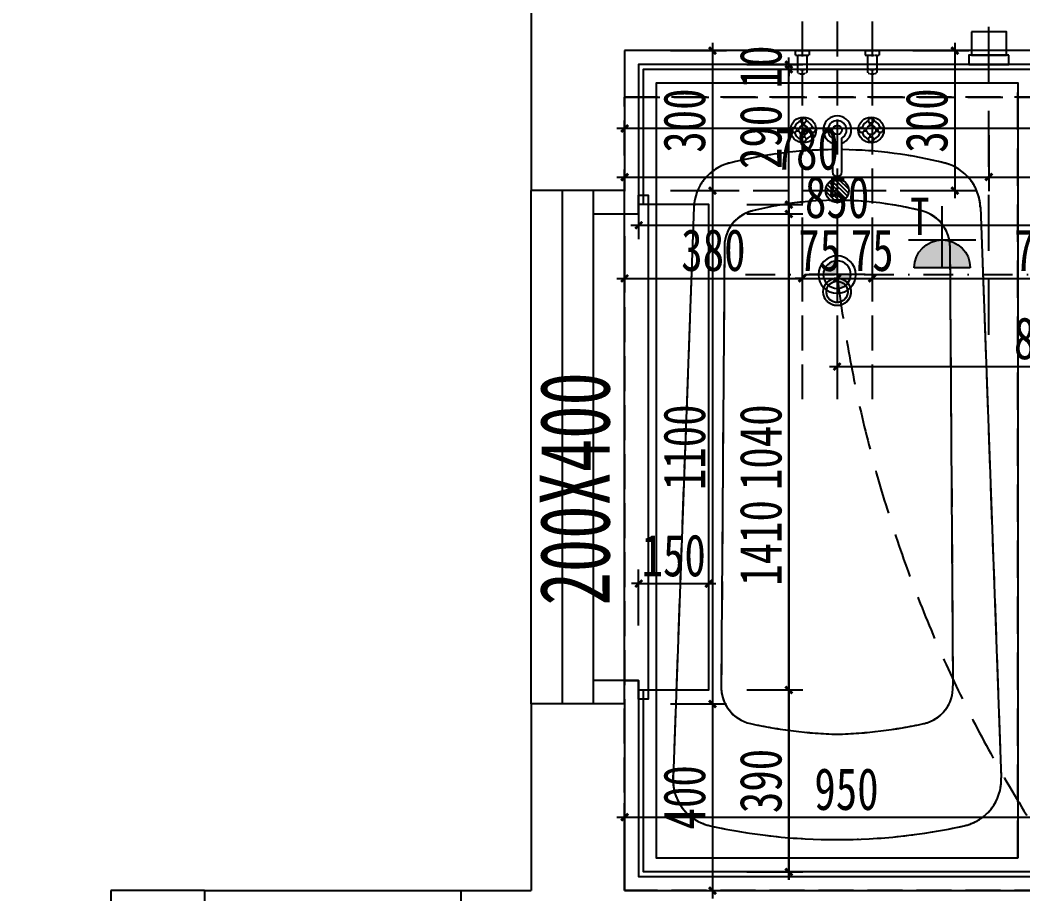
# Model space of a CAD drawing. Header units: millimetres. Extents: x -297 to 39764, y -29258 to 20315.
# Drawn here: x 6567 to 8715, y -21149 to -19277 of the extents above; entities that cross this region are included whole.
import ezdxf

# ---------------------------------------------------------------- set-up
doc = ezdxf.new("R2010")
doc.units = ezdxf.units.MM
for name, pattern in [('_DASH', [0.6, 0.4, -0.2]), ('DASH', [0.35, 0.25, -0.1]), ('DASHDOT2', [12.7, 6.35, -3.175, 0, -3.175]), ('HIDDEN', [9.525, 6.35, -3.175])]:
    doc.linetypes.add(name, pattern=pattern)
doc.layers.get('Defpoints').update_dxf_attribs({"color": 250})
for name, color, linetype in [('.-P平面尺寸', 30, 'DASH'), ('.-P建筑梁位', 4, 'Continuous'), ('.J-给排水', 210, 'Continuous'), ('.P-墙体尺寸标注', 252, 'Continuous'), ('.P-家具虚线层', 250, 'Continuous'), ('.p-灯具连线', 6, 'Continuous'), ('.P-装饰轮廓', 180, 'Continuous'), ('.PC-天花尺寸标注', 252, 'Continuous'), ('.PC-天花灯具', 203, 'Continuous'), ('.PC-天花造型', 163, 'Continuous'), ('.PC-灯具尺寸标注', 252, 'Continuous'), ('.PC-综合天花虚线层', 14, 'DASHDOT2'), ('.PF-上下水', 6, 'Continuous'), ('.PF-上下水尺寸标注', 252, 'Continuous'), ('.PF-墙体及上下水图中虚线层', 14, 'DASH'), ('.PF-洁具', 150, 'Continuous'), ('.PF-窗台面', 43, 'Continuous'), ('.ZD-开关', 43, 'Continuous'), ('.ZD-强电开关', 183, 'Continuous'), ('.ZD-强电插座', 43, 'Continuous'), ('.ZD-插座虚线层', 214, 'DASH'), ('.ZD-点位引线', 1, 'Continuous'), ('.ZD-点位标注', 252, 'Continuous'), ('A-Wall', 2, 'Continuous'), ('P-轴号.索引', 53, 'Continuous'), ('WINDOW', 4, 'Continuous')]:
    doc.layers.add(name, color=color, linetype=linetype)
doc.styles.add('宋体', font='', dxfattribs={"width": 0.7, "height": 5})
doc.styles.add('文字样式', font='', dxfattribs={"width": 0.75})
doc.styles.get('宋体').set_extended_font_data('SimSun')
doc.styles.get('文字样式').set_extended_font_data('SimSun')
doc.dimstyles.new('沈阳府1-40(轴距)', dxfattribs={"dimscale": 40, "dimtxt": 3, "dimasz": 1, "dimexe": 0.8, "dimexo": 1, "dimgap": 0.5, "dimtad": 1, "dimdec": 0, "dimrnd": 5, "dimtxsty": '文字样式', "dimblk": 'ARCHTICK', "dimcen": 1, "dimdle": 0.55, "dimclrd": 252, "dimclre": 252, "dimclrt": 53, "dimadec": 0, "dimazin": 0, "dimtfac": 1, "dimtdec": 0, "dimtix": 1, "dimtmove": 2, "dimatfit": 3, "dimfxl": 3, "dimfxlon": 1, "dimarcsym": 0})
doc.dimstyles.new('西安1-40（内部尺寸）', dxfattribs={"dimscale": 30, "dimtxt": 3, "dimasz": 0.5, "dimexe": 1, "dimexo": 1, "dimgap": 0.5, "dimtad": 1, "dimdec": 0, "dimrnd": 5, "dimtxsty": '文字样式', "dimblk": 'ARCHTICK', "dimcen": 1, "dimdle": 0.55, "dimclrd": 252, "dimclre": 252, "dimclrt": 30, "dimadec": 0, "dimazin": 0, "dimtfac": 1, "dimtdec": 0, "dimtix": 1, "dimtmove": 2, "dimatfit": 3, "dimfxl": 5, "dimfxlon": 1, "dimarcsym": 0})

# ---------------------------------------------------------------- blocks, each defined once
blk = doc.blocks.new('_ArchTick')
at = {"color": 0, "linetype": 'ByBlock', "const_width": 0.4}
blk.add_lwpolyline([(-0.5, -0.5), (0.5, 0.5)], dxfattribs=at)
blk = doc.blocks.new('*D141')
at = {"layer": 'Defpoints', "color": 0, "transparency": 16777216}
for p in [(6937.7, -19242.1), (6137.7, -21242.1), (6937.7, -21242.1)]:
    blk.add_point(p, dxfattribs=at)
at = {"layer": 'P-轴号.索引', "color": 252, "lineweight": -2}
for p, q in [((6137.7, -19220.1), (6137.7, -21264.1)), ((6257.7, -19242.1), (6105.7, -19242.1)), ((6257.7, -21242.1), (6105.7, -21242.1))]:
    blk.add_line(p, q, dxfattribs=at)
at = {"layer": 'P-轴号.索引', "color": 252, "lineweight": -2, "xscale": 40, "yscale": 40, "zscale": 40}
for p, rotation in [((6137.7, -19242.1), 90), ((6137.7, -21242.1), 270)]:
    blk.add_blockref('_ArchTick', p, dxfattribs=dict(at, rotation=rotation))
at = {"layer": 'P-轴号.索引', "color": 53, "insert": (6057.7, -20242.1), "char_height": 120, "attachment_point": 5, "rotation": 90, "style": '文字样式'}
blk.add_mtext('2000', dxfattribs=at)
blk = doc.blocks.new('*D199')
at = {"layer": '.-P平面尺寸', "color": 252, "linetype": 'ByBlock', "lineweight": -2, "transparency": 16777216}
for p, q in [((7891.9, -19566.5), (7891.9, -19746.5)), ((8741.9, -19566.5), (8741.9, -19746.5)), ((7875.4, -19716.5), (8758.4, -19716.5))]:
    blk.add_line(p, q, dxfattribs=at)
at = {"layer": 'Defpoints', "color": 0, "linetype": 'ByBlock', "transparency": 16777216}
for p in [(7891.9, -19520.2), (8741.9, -19520.2), (8741.9, -19716.5)]:
    blk.add_point(p, dxfattribs=at)
at = {"layer": '.-P平面尺寸', "color": 252, "linetype": 'ByBlock', "lineweight": -2, "transparency": 16777216, "xscale": 15, "yscale": 15, "zscale": 15, "rotation": 180}
blk.add_blockref('_ArchTick', (7891.9, -19716.5), dxfattribs=at)
at = {"layer": '.-P平面尺寸', "color": 252, "linetype": 'ByBlock', "lineweight": -2, "transparency": 16777216, "xscale": 15, "yscale": 15, "zscale": 15}
blk.add_blockref('_ArchTick', (8741.9, -19716.5), dxfattribs=at)
at = {"layer": '.-P平面尺寸', "color": 30, "linetype": 'ByBlock', "transparency": 16777216, "insert": (8316.9, -19656.5), "char_height": 90, "attachment_point": 5, "style": '文字样式'}
blk.add_mtext('850', dxfattribs=at)
blk = doc.blocks.new('A$C5204f5ae')
at = {"layer": '.PF-洁具', "color": 165}
for p, q in [((80.6, 1334.7), (35.9, 111.7)), ((694.1, 1334.7), (738.8, 111.7))]:
    blk.add_line(p, q, dxfattribs=at)
at = {"layer": '.PF-洁具', "color": 8}
for p, q in [((145.9, 1252.3), (139.2, 309)), ((628.8, 1252.3), (635.4, 309))]:
    blk.add_line(p, q, dxfattribs=at)
at = {"layer": '.PF-洁具', "color": 165}
blk.add_lwpolyline([(774.7, -60), (774.7, 1600), (0, 1600), (0, -60), (774.7, -60)], dxfattribs=at)
at = {"layer": '.PF-洁具', "color": 8}
for radius in [29.6, 22.8]:
    blk.add_circle((387.3, 1153.1), radius, dxfattribs=at)
at = {"layer": '.PF-洁具', "color": 165}
for centre, radius, start, end in [((387.3, 520.6), 937.2, 90.7408, 104.2318), ((387.3, 520.6), 937.2, 75.7682, 89.2592), ((181.8, 1330.8), 101.3, 104.2318, 177.7974), ((592.8, 1330.8), 101.3, 2.2026, 75.7682), ((549.1, 1249.2), 79.8, 2.2026, 75.7682), ((137.1, 107.8), 101.3, 177.7974, 257.5987), ((637.6, 107.8), 101.3, 282.4013, 2.2026), ((387.3, 1245.8), 1266.5, 257.5987, 282.4013)]:
    blk.add_arc(centre, radius, start, end, dxfattribs=at)
at = {"layer": '.PF-洁具', "color": 8}
for centre, radius, start, end in [((387.3, 611.5), 737.7, 75.7682, 104.2318), ((387.3, 611.5), 737.7, 75.7682, 104.2318), ((225.6, 1249.2), 79.8, 104.2318, 177.7974), ((549.1, 1249.2), 79.8, 2.2026, 75.7682), ((218.9, 305.9), 79.8, 177.7974, 257.5987), ((555.7, 305.9), 79.8, 282.4013, 2.2026), ((415.9, 1201.6), 996.9, 257.5987, 268.3587), ((358.8, 1201.6), 996.9, 271.6413, 282.4013)]:
    blk.add_arc(centre, radius, start, end, dxfattribs=at)
blk = doc.blocks.new('FAUCET_BATH_TOP')
at = {"color": 0}
for p, q in [((-4.107, 0.125), (-4.375, 0.125)), ((-3.75, 0.4788), (-3.75, 0.75)), ((-3.5, 0.482), (-3.5, 0.75)), ((-3.1461, 0.125), (-2.875, 0.125)), ((3.143, 0.125), (2.875, 0.125)), ((3.5, 0.4788), (3.5, 0.75)), ((3.75, 0.482), (3.75, 0.75)), ((4.1039, 0.125), (4.375, 0.125)), ((-4.1039, -0.125), (-4.375, -0.125)), ((-3.75, -0.4821), (-3.75, -0.75)), ((-3.5, -0.4789), (-3.5, -0.75)), ((-3.143, -0.125), (-2.875, -0.125)), ((-0.5, -0.8639), (-0.5, -4.5)), ((0.5, -4.5), (0.5, -0.8631)), ((3.1461, -0.125), (2.875, -0.125)), ((3.5, -0.4821), (3.5, -0.75)), ((3.75, -0.4789), (3.75, -0.75)), ((4.107, -0.125), (4.375, -0.125))]:
    blk.add_line(p, q, dxfattribs=at)
for centre, radius in [((-3.625, 0), 1.375), ((-3.625, 1), 0.2795), ((3.625, 0), 1.375), ((3.625, 1), 0.2795), ((-4.625, 0), 0.2795), ((-3.625, 0), 0.5), ((-2.625, 0), 0.2795), ((0, 0), 0.5), ((2.625, 0), 0.2795), ((3.625, 0), 0.5), ((4.625, 0), 0.2795), ((-3.625, -1), 0.2795), ((3.625, -1), 0.2795)]:
    blk.add_circle(centre, radius, dxfattribs=at)
for centre, radius, start, end in [((0, 0), 1.5, 289.6514, 250.3603), ((-3.625, 0), 1, 105.2407, 164.2093), ((-3.625, 0), 1, 16.44125, 74.07887), ((0, 0), 1, 300.3431, 239.7554), ((3.625, 0), 1, 106.12, 164.0884), ((3.625, 0), 1, 16.23422, 73.90469), ((-3.625, 0), 1, 196.2342, 253.9047), ((-3.625, 0), 1, 286.12, 344.0884), ((3.625, 0), 1, 196.4413, 254.0789), ((3.625, 0), 1, 285.2407, 344.2093), ((0, -4.5), 0.5, 180, 0)]:
    blk.add_arc(centre, radius, start, end, dxfattribs=at)
blk = doc.blocks.new('ttrutuuyyy')
at = {"layer": '.P-家具虚线层', "color": 250, "linetype": '_DASH', "ltscale": 200}
for p, q in [((28010.2, -19677.4), (27965.4, -20900.3)), ((28623.6, -19677.4), (28668.4, -20900.3)), ((28075.5, -19759.8), (28068.8, -20703.1)), ((28558.4, -19759.8), (28565, -20703.1))]:
    blk.add_line(p, q, dxfattribs=at)
blk.add_lwpolyline([(28704.2, -21072.1), (28704.2, -19412.1), (27929.6, -19412.1), (27929.6, -21072.1), (28704.2, -21072.1)], dxfattribs=at)
for radius in [29.6, 22.8]:
    blk.add_circle((28316.9, -19859), radius, dxfattribs=at)
for centre, radius, start, end in [((28316.9, -20491.5), 937.2, 90.7408, 104.2318), ((28316.9, -20491.5), 937.2, 75.7682, 89.2592), ((28111.4, -19681.3), 101.3, 104.2318, 177.7974), ((28522.4, -19681.3), 101.3, 2.2026, 75.7682), ((28316.9, -20400.6), 737.7, 75.7682, 104.2318), ((28316.9, -20400.6), 737.7, 75.7682, 104.2318), ((28155.2, -19762.8), 79.8, 104.2318, 177.7974), ((28478.7, -19762.8), 79.8, 2.2026, 75.7682), ((28478.7, -19762.8), 79.8, 2.2026, 75.7682), ((28148.5, -20706.2), 79.8, 177.7974, 257.5987), ((28485.3, -20706.2), 79.8, 282.4013, 2.2026), ((28345.5, -19810.4), 996.9, 257.5987, 268.3587), ((28288.4, -19810.4), 996.9, 271.6413, 282.4013), ((28066.7, -20904.2), 101.3, 177.7974, 257.5987), ((28567.1, -20904.2), 101.3, 282.4013, 2.2026), ((28316.9, -19766.3), 1266.5, 257.5987, 282.4013)]:
    blk.add_arc(centre, radius, start, end, dxfattribs=at)
at = {"layer": '.P-家具虚线层', "color": 250, "linetype": '_DASH', "ltscale": 200, "xscale": 20, "yscale": 20, "zscale": 20}
blk.add_blockref('FAUCET_BATH_TOP', (28317.2, -19512.2), dxfattribs=at)
blk = doc.blocks.new('A$Cd2e37dc6')
at = {"layer": '.-P建筑梁位', "color": 4, "linetype": 'DASH', "ltscale": 300}
for p, q in [((3700, 10078.4, 0), (900, 10078.4, 0)), ((900, 9628.4), (900, 8378.4)), ((0, 8378.4), (700, 8378.4)), ((900, 8378.4), (2586.3, 8378.4))]:
    blk.add_line(p, q, dxfattribs=at)
blk.add_lwpolyline([(900, 10078.4), (3700, 10078.4), (3700, 8378.4), (900, 8378.4)], close=True, dxfattribs=at)
at = {"layer": '.-P建筑梁位', "color": 250, "linetype": 'DASH', "ltscale": 300, "style": '宋体', "width": 0.7}
blk.add_text('200X400', height=150, rotation=90, dxfattribs=at).set_placement((867.7, 8989.4))
blk = doc.blocks.new('防眩光射灯')
h = blk.add_hatch(color=256)
h.dxf.hatch_style = 1
h.paths.add_polyline_path([(29.6, 0, 0.414214), (0, 29.6), (0, 0)])
h.paths.add_polyline_path([(0, 0), (-29.6, 0, 0.414214), (0, -29.6)])
for p, q in [((0, 40), (0, -60)), ((-60, 0), (60, 0))]:
    blk.add_line(p, q)
blk.add_lwpolyline([(0, 112, 0, 50, 0), (0, 87.2, 0, 0, 0), (0, 40, 0, 0, 0)], format="xyseb")
blk.add_circle((0, 0), 40)
at = {"color": 250}
blk.add_circle((0, 0), 29.6, dxfattribs=at)
blk = doc.blocks.new('*D736')
at = {"layer": '.P-墙体尺寸标注', "color": 252, "linetype": 'ByBlock', "lineweight": -2, "transparency": 16777216}
for p, q in [((7861.9, 103.9), (7861.9, 223.9)), ((10261.9, 103.9), (10261.9, 223.9)), ((7845.4, 193.9), (10278.4, 193.9))]:
    blk.add_line(p, q, dxfattribs=at)
at = {"layer": 'Defpoints', "color": 0, "linetype": 'ByBlock', "transparency": 16777216}
for p in [(10261.9, 193.9), (7861.9, 0), (10261.9, -26442.1)]:
    blk.add_point(p, dxfattribs=at)
at = {"layer": '.P-墙体尺寸标注', "color": 252, "linetype": 'ByBlock', "lineweight": -2, "transparency": 16777216, "xscale": 15, "yscale": 15, "zscale": 15, "rotation": 180}
blk.add_blockref('_ArchTick', (7861.9, 193.9), dxfattribs=at)
at = {"layer": '.P-墙体尺寸标注', "color": 252, "linetype": 'ByBlock', "lineweight": -2, "transparency": 16777216, "xscale": 15, "yscale": 15, "zscale": 15}
blk.add_blockref('_ArchTick', (10261.9, 193.9), dxfattribs=at)
at = {"layer": '.P-墙体尺寸标注', "color": 30, "linetype": 'ByBlock', "transparency": 16777216, "insert": (9061.9, 253.9), "char_height": 90, "attachment_point": 5, "style": '文字样式'}
blk.add_mtext('2400', dxfattribs=at)
blk = doc.blocks.new('*D752')
at = {"layer": '.P-墙体尺寸标注', "color": 252, "linetype": 'ByBlock', "lineweight": -2, "transparency": 16777216}
for p, q in [((7861.9, -21074.9), (7861.9, -20954.9)), ((8811.9, -21074.9), (8811.9, -20954.9)), ((7845.4, -20984.9), (8828.4, -20984.9))]:
    blk.add_line(p, q, dxfattribs=at)
at = {"layer": 'Defpoints', "color": 0, "linetype": 'ByBlock', "transparency": 16777216}
for p in [(8811.9, -20984.9), (7861.9, -21142.1), (8811.9, -21142.1)]:
    blk.add_point(p, dxfattribs=at)
at = {"layer": '.P-墙体尺寸标注', "color": 252, "linetype": 'ByBlock', "lineweight": -2, "transparency": 16777216, "xscale": 15, "yscale": 15, "zscale": 15, "rotation": 180}
blk.add_blockref('_ArchTick', (7861.9, -20984.9), dxfattribs=at)
at = {"layer": '.P-墙体尺寸标注', "color": 252, "linetype": 'ByBlock', "lineweight": -2, "transparency": 16777216, "xscale": 15, "yscale": 15, "zscale": 15}
blk.add_blockref('_ArchTick', (8811.9, -20984.9), dxfattribs=at)
at = {"layer": '.P-墙体尺寸标注', "color": 30, "linetype": 'ByBlock', "transparency": 16777216, "insert": (8336.9, -20924.9), "char_height": 90, "attachment_point": 5, "style": '文字样式'}
blk.add_mtext('950', dxfattribs=at)
blk = doc.blocks.new('*D758')
at = {"layer": '.P-墙体尺寸标注', "color": 252, "linetype": 'ByBlock', "lineweight": -2, "transparency": 16777216}
for p, q in [((7861.9, -19419.1), (7861.9, -19539.1)), ((10661.9, -19419.1), (10661.9, -19539.1)), ((10678.4, -19509.1), (7845.4, -19509.1))]:
    blk.add_line(p, q, dxfattribs=at)
at = {"layer": 'Defpoints', "color": 0, "linetype": 'ByBlock', "transparency": 16777216}
for p in [(7861.9, -19342.1), (10661.9, -19342.1), (7861.9, -19509.1)]:
    blk.add_point(p, dxfattribs=at)
at = {"layer": '.P-墙体尺寸标注', "color": 252, "linetype": 'ByBlock', "lineweight": -2, "transparency": 16777216, "xscale": 15, "yscale": 15, "zscale": 15, "rotation": 180}
blk.add_blockref('_ArchTick', (7861.9, -19509.1), dxfattribs=at)
at = {"layer": '.P-墙体尺寸标注', "color": 252, "linetype": 'ByBlock', "lineweight": -2, "transparency": 16777216, "xscale": 15, "yscale": 15, "zscale": 15}
blk.add_blockref('_ArchTick', (10661.9, -19509.1), dxfattribs=at)
at = {"layer": '.P-墙体尺寸标注', "color": 30, "linetype": 'ByBlock', "transparency": 16777216, "insert": (9261.9, -19449.1), "char_height": 90, "attachment_point": 5, "style": '文字样式'}
blk.add_mtext('2800', dxfattribs=at)
blk = doc.blocks.new('*D759')
at = {"layer": '.P-墙体尺寸标注', "color": 252, "linetype": 'ByBlock', "lineweight": -2, "transparency": 16777216}
for p, q in [((8050.1, -19325.6), (8050.1, -19658.6)), ((7960.1, -19342.1), (8080.1, -19342.1)), ((7960.1, -19642.1), (8080.1, -19642.1))]:
    blk.add_line(p, q, dxfattribs=at)
at = {"layer": 'Defpoints', "color": 0, "linetype": 'ByBlock', "transparency": 16777216}
for p in [(7861.9, -19342.1), (7861.9, -19642.1), (8050.1, -19642.1)]:
    blk.add_point(p, dxfattribs=at)
at = {"layer": '.P-墙体尺寸标注', "color": 252, "linetype": 'ByBlock', "lineweight": -2, "transparency": 16777216, "xscale": 15, "yscale": 15, "zscale": 15}
for p, rotation in [((8050.1, -19342.1), 90), ((8050.1, -19642.1), 270)]:
    blk.add_blockref('_ArchTick', p, dxfattribs=dict(at, rotation=rotation))
at = {"layer": '.P-墙体尺寸标注', "color": 30, "linetype": 'ByBlock', "transparency": 16777216, "insert": (7990.1, -19492.1), "char_height": 90, "attachment_point": 5, "rotation": 90, "style": '文字样式'}
blk.add_mtext('300', dxfattribs=at)
blk = doc.blocks.new('*D760')
at = {"layer": '.P-墙体尺寸标注', "color": 252, "linetype": 'ByBlock', "lineweight": -2, "transparency": 16777216}
for p, q in [((8050.1, -19625.6), (8050.1, -20758.6)), ((7960.1, -19642.1), (8080.1, -19642.1)), ((7960.1, -20742.1), (8080.1, -20742.1))]:
    blk.add_line(p, q, dxfattribs=at)
at = {"layer": 'Defpoints', "color": 0, "linetype": 'ByBlock', "transparency": 16777216}
for p in [(7861.9, -19642.1), (7861.9, -20742.1), (8050.1, -20742.1)]:
    blk.add_point(p, dxfattribs=at)
at = {"layer": '.P-墙体尺寸标注', "color": 252, "linetype": 'ByBlock', "lineweight": -2, "transparency": 16777216, "xscale": 15, "yscale": 15, "zscale": 15}
for p, rotation in [((8050.1, -19642.1), 90), ((8050.1, -20742.1), 270)]:
    blk.add_blockref('_ArchTick', p, dxfattribs=dict(at, rotation=rotation))
at = {"layer": '.P-墙体尺寸标注', "color": 30, "linetype": 'ByBlock', "transparency": 16777216, "insert": (7990.1, -20192.1), "char_height": 90, "attachment_point": 5, "rotation": 90, "style": '文字样式'}
blk.add_mtext('1100', dxfattribs=at)
blk = doc.blocks.new('*D761')
at = {"layer": '.P-墙体尺寸标注', "color": 252, "linetype": 'ByBlock', "lineweight": -2, "transparency": 16777216}
for p, q in [((7960.1, -20742.1), (8080.1, -20742.1)), ((8050.1, -20725.6), (8050.1, -21158.6)), ((7960.1, -21142.1), (8080.1, -21142.1))]:
    blk.add_line(p, q, dxfattribs=at)
at = {"layer": 'Defpoints', "color": 0, "linetype": 'ByBlock', "transparency": 16777216}
for p in [(7861.9, -20742.1), (7861.9, -21142.1), (8050.1, -21142.1)]:
    blk.add_point(p, dxfattribs=at)
at = {"layer": '.P-墙体尺寸标注', "color": 252, "linetype": 'ByBlock', "lineweight": -2, "transparency": 16777216, "xscale": 15, "yscale": 15, "zscale": 15}
for p, rotation in [((8050.1, -20742.1), 90), ((8050.1, -21142.1), 270)]:
    blk.add_blockref('_ArchTick', p, dxfattribs=dict(at, rotation=rotation))
at = {"layer": '.P-墙体尺寸标注', "color": 30, "linetype": 'ByBlock', "transparency": 16777216, "insert": (7990.1, -20942.1), "char_height": 90, "attachment_point": 5, "rotation": 90, "style": '文字样式'}
blk.add_mtext('400', dxfattribs=at)
blk = doc.blocks.new('*D832')
at = {"layer": '.PC-天花尺寸标注', "color": 252, "linetype": 'ByBlock', "lineweight": -2, "transparency": 16777216}
for p, q in [((8123.6, -19692.1), (8243.6, -19692.1)), ((8213.6, -19675.6), (8213.6, -21118.6)), ((8123.6, -21102.1), (8243.6, -21102.1))]:
    blk.add_line(p, q, dxfattribs=at)
at = {"layer": 'Defpoints', "color": 0, "linetype": 'ByBlock', "transparency": 16777216}
for p in [(7891.9, -19692.1), (7901.9, -21102.1), (8213.6, -21102.1)]:
    blk.add_point(p, dxfattribs=at)
at = {"layer": '.PC-天花尺寸标注', "color": 252, "linetype": 'ByBlock', "lineweight": -2, "transparency": 16777216, "xscale": 15, "yscale": 15, "zscale": 15}
for p, rotation in [((8213.6, -19692.1), 90), ((8213.6, -21102.1), 270)]:
    blk.add_blockref('_ArchTick', p, dxfattribs=dict(at, rotation=rotation))
at = {"layer": '.PC-天花尺寸标注', "color": 30, "linetype": 'ByBlock', "transparency": 16777216, "insert": (8153.6, -20397.1), "char_height": 90, "attachment_point": 5, "rotation": 90, "style": '文字样式'}
blk.add_mtext('1410', dxfattribs=at)
blk = doc.blocks.new('*D833')
at = {"layer": '.PC-天花尺寸标注', "color": 252, "linetype": 'ByBlock', "lineweight": -2, "transparency": 16777216}
for p, q in [((8213.6, -21118.6), (8213.6, -20695.6)), ((8123.6, -20712.1), (8243.6, -20712.1)), ((8123.6, -21102.1), (8243.6, -21102.1))]:
    blk.add_line(p, q, dxfattribs=at)
at = {"layer": 'Defpoints', "color": 0, "linetype": 'ByBlock', "transparency": 16777216}
for p in [(8041.9, -20712.1), (8213.6, -20712.1), (7901.9, -21102.1)]:
    blk.add_point(p, dxfattribs=at)
at = {"layer": '.PC-天花尺寸标注', "color": 252, "linetype": 'ByBlock', "lineweight": -2, "transparency": 16777216, "xscale": 15, "yscale": 15, "zscale": 15}
for p, rotation in [((8213.6, -20712.1), 90), ((8213.6, -21102.1), 270)]:
    blk.add_blockref('_ArchTick', p, dxfattribs=dict(at, rotation=rotation))
at = {"layer": '.PC-天花尺寸标注', "color": 30, "linetype": 'ByBlock', "transparency": 16777216, "insert": (8153.6, -20907.1), "char_height": 90, "attachment_point": 5, "rotation": 90, "style": '文字样式'}
blk.add_mtext('390', dxfattribs=at)
blk = doc.blocks.new('*D834')
at = {"layer": '.PC-天花尺寸标注', "color": 252, "linetype": 'ByBlock', "lineweight": -2, "transparency": 16777216}
for p, q in [((8123.6, -19672.1), (8243.6, -19672.1)), ((8213.6, -20728.6), (8213.6, -19655.6)), ((8123.6, -20712.1), (8243.6, -20712.1))]:
    blk.add_line(p, q, dxfattribs=at)
at = {"layer": 'Defpoints', "color": 0, "linetype": 'ByBlock', "transparency": 16777216}
for p in [(8041.9, -19672.1), (8213.6, -19672.1), (8041.9, -20712.1)]:
    blk.add_point(p, dxfattribs=at)
at = {"layer": '.PC-天花尺寸标注', "color": 252, "linetype": 'ByBlock', "lineweight": -2, "transparency": 16777216, "xscale": 15, "yscale": 15, "zscale": 15}
for p, rotation in [((8213.6, -19672.1), 90), ((8213.6, -20712.1), 270)]:
    blk.add_blockref('_ArchTick', p, dxfattribs=dict(at, rotation=rotation))
at = {"layer": '.PC-天花尺寸标注', "color": 30, "linetype": 'ByBlock', "transparency": 16777216, "insert": (8153.6, -20192.1), "char_height": 90, "attachment_point": 5, "rotation": 90, "style": '文字样式'}
blk.add_mtext('1040', dxfattribs=at)
blk = doc.blocks.new('*D835')
at = {"layer": '.PC-天花尺寸标注', "color": 252, "linetype": 'ByBlock', "lineweight": -2, "transparency": 16777216}
for p, q in [((8213.6, -19688.6), (8213.6, -19365.6)), ((8123.6, -19382.1), (8243.6, -19382.1)), ((8123.6, -19672.1), (8243.6, -19672.1))]:
    blk.add_line(p, q, dxfattribs=at)
at = {"layer": 'Defpoints', "color": 0, "linetype": 'ByBlock', "transparency": 16777216}
for p in [(7901.9, -19382.1), (8213.6, -19382.1), (8041.9, -19672.1)]:
    blk.add_point(p, dxfattribs=at)
at = {"layer": '.PC-天花尺寸标注', "color": 252, "linetype": 'ByBlock', "lineweight": -2, "transparency": 16777216, "xscale": 15, "yscale": 15, "zscale": 15}
for p, rotation in [((8213.6, -19382.1), 90), ((8213.6, -19672.1), 270)]:
    blk.add_blockref('_ArchTick', p, dxfattribs=dict(at, rotation=rotation))
at = {"layer": '.PC-天花尺寸标注', "color": 30, "linetype": 'ByBlock', "transparency": 16777216, "insert": (8153.6, -19527.1), "char_height": 90, "attachment_point": 5, "rotation": 90, "style": '文字样式'}
blk.add_mtext('290', dxfattribs=at)
blk = doc.blocks.new('*D836')
at = {"layer": '.PC-天花尺寸标注', "color": 252, "linetype": 'ByBlock', "lineweight": -2, "transparency": 16777216}
for p, q in [((8213.6, -19372.1), (8213.6, -19357.1)), ((8123.6, -19372.1), (8243.6, -19372.1)), ((8123.6, -19382.1), (8243.6, -19382.1)), ((8213.6, -19382.1), (8213.6, -19372.1)), ((8213.6, -19382.1), (8213.6, -19397.1))]:
    blk.add_line(p, q, dxfattribs=at)
at = {"layer": 'Defpoints', "color": 0, "linetype": 'ByBlock', "transparency": 16777216}
for p in [(7891.9, -19372.1), (7901.9, -19382.1), (8213.6, -19372.1)]:
    blk.add_point(p, dxfattribs=at)
at = {"layer": '.PC-天花尺寸标注', "color": 252, "linetype": 'ByBlock', "lineweight": -2, "transparency": 16777216, "xscale": 15, "yscale": 15, "zscale": 15}
for p, rotation in [((8213.6, -19372.1), 270), ((8213.6, -19382.1), 90)]:
    blk.add_blockref('_ArchTick', p, dxfattribs=dict(at, rotation=rotation))
at = {"layer": '.PC-天花尺寸标注', "color": 30, "linetype": 'ByBlock', "transparency": 16777216, "insert": (8153.6, -19377.1), "char_height": 90, "attachment_point": 5, "rotation": 90, "style": '文字样式'}
blk.add_mtext('10', dxfattribs=at)
blk = doc.blocks.new('*D837')
at = {"layer": '.PC-天花尺寸标注', "color": 252, "linetype": 'ByBlock', "lineweight": -2, "transparency": 16777216}
for p, q in [((7891.9, -20574.3), (7891.9, -20454.3)), ((8041.9, -20574.3), (8041.9, -20454.3)), ((7891.9, -20484.3), (7876.9, -20484.3)), ((7891.9, -20484.3), (8041.9, -20484.3)), ((8041.9, -20484.3), (8056.9, -20484.3))]:
    blk.add_line(p, q, dxfattribs=at)
at = {"layer": 'Defpoints', "color": 0, "linetype": 'ByBlock', "transparency": 16777216}
for p in [(8041.9, -20484.3), (7891.9, -20692.1), (8041.9, -20692.1)]:
    blk.add_point(p, dxfattribs=at)
at = {"layer": '.PC-天花尺寸标注', "color": 252, "linetype": 'ByBlock', "lineweight": -2, "transparency": 16777216, "xscale": 15, "yscale": 15, "zscale": 15}
blk.add_blockref('_ArchTick', (7891.9, -20484.3), dxfattribs=at)
at = {"layer": '.PC-天花尺寸标注', "color": 252, "linetype": 'ByBlock', "lineweight": -2, "transparency": 16777216, "xscale": 15, "yscale": 15, "zscale": 15, "rotation": 180}
blk.add_blockref('_ArchTick', (8041.9, -20484.3), dxfattribs=at)
at = {"layer": '.PC-天花尺寸标注', "color": 30, "linetype": 'ByBlock', "transparency": 16777216, "insert": (7966.9, -20424.3), "char_height": 90, "attachment_point": 5, "style": '文字样式'}
blk.add_mtext('150', dxfattribs=at)
blk = doc.blocks.new('*D890')
at = {"layer": '.PC-灯具尺寸标注', "color": 252, "linetype": 'ByBlock', "lineweight": -2, "transparency": 16777216}
for p, q in [((8316.9, -19929.1), (8316.9, -20049.1)), ((9211.9, -19929.1), (9211.9, -20049.1)), ((8300.4, -20019.1), (9228.4, -20019.1))]:
    blk.add_line(p, q, dxfattribs=at)
at = {"layer": 'Defpoints', "color": 0, "linetype": 'ByBlock', "transparency": 16777216}
for p in [(8316.9, -19822.1), (9211.9, -19822.1), (9211.9, -20019.1)]:
    blk.add_point(p, dxfattribs=at)
at = {"layer": '.PC-灯具尺寸标注', "color": 252, "linetype": 'ByBlock', "lineweight": -2, "transparency": 16777216, "xscale": 15, "yscale": 15, "zscale": 15, "rotation": 180}
blk.add_blockref('_ArchTick', (8316.9, -20019.1), dxfattribs=at)
at = {"layer": '.PC-灯具尺寸标注', "color": 252, "linetype": 'ByBlock', "lineweight": -2, "transparency": 16777216, "xscale": 15, "yscale": 15, "zscale": 15}
blk.add_blockref('_ArchTick', (9211.9, -20019.1), dxfattribs=at)
at = {"layer": '.PC-灯具尺寸标注', "color": 30, "linetype": 'ByBlock', "transparency": 16777216, "insert": (8764.4, -19959.1), "char_height": 90, "attachment_point": 5, "style": '文字样式'}
blk.add_mtext('895', dxfattribs=at)
blk = doc.blocks.new('2312')
at = {"layer": '.ZD-强电开关', "color": 6, "linetype": 'ByBlock', "ltscale": 0.1}
for points in [[(-50, 43), (-50, -43), (-70, -43), (-70, 43)], [(0, -37.5), (-50, -37.5), (-50, 37.5), (0, 37.5)]]:
    blk.add_lwpolyline(points, close=True, dxfattribs=at)
blk = doc.blocks.new('墙面强电插座')
at = {"linetype": 'ByBlock'}
h = blk.add_hatch(color=256, dxfattribs=at)
h.dxf.hatch_style = 1
h.paths.add_polyline_path([(0, 120, 0.414214), (100, 220), (0, 220)])
h.paths.add_polyline_path([(0, 220), (-100, 220, 0.414214), (0, 120)])
blk.add_line((100, 220), (-100, 220), dxfattribs=at)
for p, q in [((0, 220), (0, 0)), ((-120, 120), (120, 120))]:
    blk.add_line(p, q)
at = {"const_width": 2}
for points in [[(0, 0), (0, 220)], [(-120, 120), (120, 120)]]:
    blk.add_lwpolyline(points, dxfattribs=at)
at = {"linetype": 'ByBlock'}
blk.add_arc((0, 220), 100, 180, 0, dxfattribs=at)
blk = doc.blocks.new('剃须插座')
at = {"linetype": 'ByBlock', "xscale": -0.015, "yscale": 0.015, "zscale": 0.015}
blk.add_blockref('墙面强电插座', (245180.427, 64464.894), dxfattribs=at)
at = {"linetype": 'ByBlock', "style": '文字样式', "width": 0.75}
blk.add_attdef('T', (245180.932, 64464.714), '', height=2, dxfattribs=at)
blk = doc.blocks.new('给水')
at = {"layer": '.J-给排水', "linetype": 'DASH', "ltscale": 0.2}
for p, q in [((355305.7, 133885.6), (355315.7, 133885.6)), ((355305.7, 133885.6), (355305.7, 133855.6)), ((355315.7, 133885.6), (355315.7, 133855.6)), ((355315.7, 133880.6), (355352.7, 133880.6)), ((355305.7, 133855.6), (355315.7, 133855.6)), ((355315.7, 133860.6), (355352.7, 133860.6))]:
    blk.add_line(p, q, dxfattribs=at)
at = {"layer": '.J-给排水', "color": 251, "linetype": 'DASH', "ltscale": 0.2, "extrusion": (0, 0, -1)}
blk.add_ellipse((355340.2, 133870.6), major_axis=(0, 11.7), ratio=0.544014, start_param=0.54648, end_param=2.595113, dxfattribs=at)
at = {"layer": '.J-给排水', "linetype": 'DASH', "ltscale": 0.2, "extrusion": (0, 0, -1)}
blk.add_ellipse((355349.3, 133870.6), major_axis=(0, 11.7), ratio=0.544014, start_param=0.54648, end_param=2.595113, dxfattribs=at)
blk = doc.blocks.new('*D968')
at = {"layer": '.PF-上下水尺寸标注', "color": 252, "linetype": 'ByBlock', "lineweight": -2, "transparency": 16777216}
for p, q in [((7861.9, -19740.1), (7861.9, -19860.1)), ((8241.9, -19740.1), (8241.9, -19860.1)), ((7845.4, -19830.1), (8258.4, -19830.1))]:
    blk.add_line(p, q, dxfattribs=at)
at = {"layer": 'Defpoints', "color": 0, "linetype": 'ByBlock', "transparency": 16777216}
for p in [(7861.9, -19342.1), (8241.9, -19342.1), (8241.9, -19830.1)]:
    blk.add_point(p, dxfattribs=at)
at = {"layer": '.PF-上下水尺寸标注', "color": 252, "linetype": 'ByBlock', "lineweight": -2, "transparency": 16777216, "xscale": 15, "yscale": 15, "zscale": 15, "rotation": 180}
blk.add_blockref('_ArchTick', (7861.9, -19830.1), dxfattribs=at)
at = {"layer": '.PF-上下水尺寸标注', "color": 252, "linetype": 'ByBlock', "lineweight": -2, "transparency": 16777216, "xscale": 15, "yscale": 15, "zscale": 15}
blk.add_blockref('_ArchTick', (8241.9, -19830.1), dxfattribs=at)
at = {"layer": '.PF-上下水尺寸标注', "color": 30, "linetype": 'ByBlock', "transparency": 16777216, "insert": (8051.9, -19770.1), "char_height": 90, "attachment_point": 5, "style": '文字样式'}
blk.add_mtext('380', dxfattribs=at)
blk = doc.blocks.new('*D969')
at = {"layer": '.PF-上下水尺寸标注', "color": 252, "linetype": 'ByBlock', "lineweight": -2, "transparency": 16777216}
for p, q in [((8241.9, -19740.1), (8241.9, -19860.1)), ((8316.9, -19740.1), (8316.9, -19860.1)), ((8241.9, -19830.1), (8226.9, -19830.1)), ((8241.9, -19830.1), (8316.9, -19830.1)), ((8316.9, -19830.1), (8331.9, -19830.1))]:
    blk.add_line(p, q, dxfattribs=at)
at = {"layer": 'Defpoints', "color": 0, "linetype": 'ByBlock', "transparency": 16777216}
for p in [(8241.9, -19342.1), (8316.9, -19684.2), (8316.9, -19830.1)]:
    blk.add_point(p, dxfattribs=at)
at = {"layer": '.PF-上下水尺寸标注', "color": 252, "linetype": 'ByBlock', "lineweight": -2, "transparency": 16777216, "xscale": 15, "yscale": 15, "zscale": 15}
blk.add_blockref('_ArchTick', (8241.9, -19830.1), dxfattribs=at)
at = {"layer": '.PF-上下水尺寸标注', "color": 252, "linetype": 'ByBlock', "lineweight": -2, "transparency": 16777216, "xscale": 15, "yscale": 15, "zscale": 15, "rotation": 180}
blk.add_blockref('_ArchTick', (8316.9, -19830.1), dxfattribs=at)
at = {"layer": '.PF-上下水尺寸标注', "color": 30, "linetype": 'ByBlock', "transparency": 16777216, "insert": (8279.4, -19770.1), "char_height": 90, "attachment_point": 5, "style": '文字样式'}
blk.add_mtext('75', dxfattribs=at)
blk = doc.blocks.new('*D970')
at = {"layer": '.PF-上下水尺寸标注', "color": 252, "linetype": 'ByBlock', "lineweight": -2, "transparency": 16777216}
for p, q in [((8316.9, -19740.1), (8316.9, -19860.1)), ((8391.9, -19740.1), (8391.9, -19860.1)), ((8300.4, -19830.1), (8408.4, -19830.1))]:
    blk.add_line(p, q, dxfattribs=at)
at = {"layer": 'Defpoints', "color": 0, "linetype": 'ByBlock', "transparency": 16777216}
for p in [(8316.9, -19684.2), (8391.9, -19684.2), (8391.9, -19830.1)]:
    blk.add_point(p, dxfattribs=at)
at = {"layer": '.PF-上下水尺寸标注', "color": 252, "linetype": 'ByBlock', "lineweight": -2, "transparency": 16777216, "xscale": 15, "yscale": 15, "zscale": 15, "rotation": 180}
blk.add_blockref('_ArchTick', (8316.9, -19830.1), dxfattribs=at)
at = {"layer": '.PF-上下水尺寸标注', "color": 252, "linetype": 'ByBlock', "lineweight": -2, "transparency": 16777216, "xscale": 15, "yscale": 15, "zscale": 15}
blk.add_blockref('_ArchTick', (8391.9, -19830.1), dxfattribs=at)
at = {"layer": '.PF-上下水尺寸标注', "color": 30, "linetype": 'ByBlock', "transparency": 16777216, "insert": (8391.9, -19770.1), "char_height": 90, "attachment_point": 5, "style": '文字样式'}
blk.add_mtext('75', dxfattribs=at)
blk = doc.blocks.new('*D971')
at = {"layer": '.PF-上下水尺寸标注', "color": 252, "linetype": 'ByBlock', "lineweight": -2, "transparency": 16777216}
for p, q in [((8391.9, -19740.1), (8391.9, -19860.1)), ((9136.9, -19740.1), (9136.9, -19860.1)), ((8375.4, -19830.1), (9153.4, -19830.1))]:
    blk.add_line(p, q, dxfattribs=at)
at = {"layer": 'Defpoints', "color": 0, "linetype": 'ByBlock', "transparency": 16777216}
for p in [(9136.9, -19653.7), (8391.9, -19684.2), (9136.9, -19830.1)]:
    blk.add_point(p, dxfattribs=at)
at = {"layer": '.PF-上下水尺寸标注', "color": 252, "linetype": 'ByBlock', "lineweight": -2, "transparency": 16777216, "xscale": 15, "yscale": 15, "zscale": 15, "rotation": 180}
blk.add_blockref('_ArchTick', (8391.9, -19830.1), dxfattribs=at)
at = {"layer": '.PF-上下水尺寸标注', "color": 252, "linetype": 'ByBlock', "lineweight": -2, "transparency": 16777216, "xscale": 15, "yscale": 15, "zscale": 15}
blk.add_blockref('_ArchTick', (9136.9, -19830.1), dxfattribs=at)
at = {"layer": '.PF-上下水尺寸标注', "color": 30, "linetype": 'ByBlock', "transparency": 16777216, "insert": (8764.4, -19770.1), "char_height": 90, "attachment_point": 5, "style": '文字样式'}
blk.add_mtext('745', dxfattribs=at)
blk = doc.blocks.new('*D974')
at = {"layer": '.PF-上下水尺寸标注', "color": 252, "linetype": 'ByBlock', "lineweight": -2, "transparency": 16777216}
for p, q in [((8569, -19325.6), (8569, -19658.6)), ((8479, -19342.1), (8599, -19342.1)), ((8479, -19642.1), (8599, -19642.1))]:
    blk.add_line(p, q, dxfattribs=at)
at = {"layer": 'Defpoints', "color": 0, "linetype": 'ByBlock', "transparency": 16777216}
for p in [(8316.9, -19342.1), (8316.9, -19642.1), (8569, -19642.1)]:
    blk.add_point(p, dxfattribs=at)
at = {"layer": '.PF-上下水尺寸标注', "color": 252, "linetype": 'ByBlock', "lineweight": -2, "transparency": 16777216, "xscale": 15, "yscale": 15, "zscale": 15}
for p, rotation in [((8569, -19342.1), 90), ((8569, -19642.1), 270)]:
    blk.add_blockref('_ArchTick', p, dxfattribs=dict(at, rotation=rotation))
at = {"layer": '.PF-上下水尺寸标注', "color": 30, "linetype": 'ByBlock', "transparency": 16777216, "insert": (8509, -19492.1), "char_height": 90, "attachment_point": 5, "rotation": 90, "style": '文字样式'}
blk.add_mtext('300', dxfattribs=at)
blk = doc.blocks.new('*D1020')
at = {"layer": '.ZD-点位标注', "color": 252, "linetype": 'ByBlock', "lineweight": -2, "transparency": 16777216}
for p, q in [((7861.9, -19523.1), (7861.9, -19643.1)), ((8641.9, -19523.1), (8641.9, -19643.1)), ((7845.4, -19613.1), (8658.4, -19613.1))]:
    blk.add_line(p, q, dxfattribs=at)
at = {"layer": 'Defpoints', "color": 0, "linetype": 'ByBlock', "transparency": 16777216}
for p in [(7861.9, -19342.1), (8641.9, -19342.1), (8641.9, -19613.1)]:
    blk.add_point(p, dxfattribs=at)
at = {"layer": '.ZD-点位标注', "color": 252, "linetype": 'ByBlock', "lineweight": -2, "transparency": 16777216, "xscale": 15, "yscale": 15, "zscale": 15, "rotation": 180}
blk.add_blockref('_ArchTick', (7861.9, -19613.1), dxfattribs=at)
at = {"layer": '.ZD-点位标注', "color": 252, "linetype": 'ByBlock', "lineweight": -2, "transparency": 16777216, "xscale": 15, "yscale": 15, "zscale": 15}
blk.add_blockref('_ArchTick', (8641.9, -19613.1), dxfattribs=at)
at = {"layer": '.ZD-点位标注', "color": 30, "linetype": 'ByBlock', "transparency": 16777216, "insert": (8251.9, -19553.1), "char_height": 90, "attachment_point": 5, "style": '文字样式'}
blk.add_mtext('780', dxfattribs=at)
blk = doc.blocks.new('*D1021')
at = {"layer": '.ZD-点位标注', "color": 252, "linetype": 'ByBlock', "lineweight": -2, "transparency": 16777216}
for p, q in [((8641.9, -19523.1), (8641.9, -19643.1)), ((9211.9, -19523.1), (9211.9, -19643.1)), ((8625.4, -19613.1), (9228.4, -19613.1))]:
    blk.add_line(p, q, dxfattribs=at)
at = {"layer": 'Defpoints', "color": 0, "linetype": 'ByBlock', "transparency": 16777216}
for p in [(8641.9, -19342.1), (9211.9, -19352.1), (9211.9, -19613.1)]:
    blk.add_point(p, dxfattribs=at)
at = {"layer": '.ZD-点位标注', "color": 252, "linetype": 'ByBlock', "lineweight": -2, "transparency": 16777216, "xscale": 15, "yscale": 15, "zscale": 15, "rotation": 180}
blk.add_blockref('_ArchTick', (8641.9, -19613.1), dxfattribs=at)
at = {"layer": '.ZD-点位标注', "color": 252, "linetype": 'ByBlock', "lineweight": -2, "transparency": 16777216, "xscale": 15, "yscale": 15, "zscale": 15}
blk.add_blockref('_ArchTick', (9211.9, -19613.1), dxfattribs=at)
at = {"layer": '.ZD-点位标注', "color": 30, "linetype": 'ByBlock', "transparency": 16777216, "insert": (8926.9, -19553.1), "char_height": 90, "attachment_point": 5, "style": '文字样式'}
blk.add_mtext('570', dxfattribs=at)

msp = doc.modelspace()

# ---------------------------------------------------------------- hatches: boundary and pattern name
at = {"layer": '.PF-上下水'}
h = msp.add_hatch(dxfattribs=at)
h.set_pattern_fill('ANSI31', color=250, scale=2)
h.set_pattern_definition([(135, (464896.0105, -159603.383), (4.49012806, 4.49012806), [])])
edge = h.paths.add_edge_path()
edge.add_arc((8316.9, -19642.1), 25, 180, 540, ccw=False)

# ---------------------------------------------------------------- linework, layer by layer
at = {"layer": '.p-灯具连线', "color": 6, "linetype": 'HIDDEN', "ltscale": 15}
msp.add_lwpolyline([(8316.9, -19822.1, 0.234813), (9699.3, -21931.6, -1.042523)], format="xyb", dxfattribs=at)
at = {"layer": '.P-装饰轮廓'}
for p, q in [((7861.9, -19692.1, 0), (7891.9, -19692.1)), ((7861.9, -20692.1, 0), (7891.9, -20692.1))]:
    msp.add_line(p, q, dxfattribs=at)
for points in [[(9611.9, -21112.1), (10296.9, -21112.1), (10296.9, -20272.1), (10631.9, -20272.1), (10631.9, -19372.1), (7891.9, -19372.1), (7891.9, -19692.1)], [(7891.9, -20692.1), (7891.9, -21112.1), (8811.9, -21112.1)]]:
    msp.add_lwpolyline(points, dxfattribs=at)
at = {"layer": '.PC-天花造型'}
for points in [[(7901.9, -19672.1), (7901.9, -19382.1), (10621.9, -19382.1), (10621.9, -20262.1), (10286.9, -20262.1), (10286.9, -21102.1), (7901.9, -21102.1), (7901.9, -20712.1)], [(7891.9, -20712.1), (8041.9, -20712.1), (8041.9, -19672.1), (7891.9, -19672.1)]]:
    msp.add_lwpolyline(points, dxfattribs=at)
at = {"layer": '.PC-综合天花虚线层', "linetype": 'DASHDOT2', "ltscale": 10}
msp.add_line((8120.9, -19822.1), (10339.7, -19822.1), dxfattribs=at)
at = {"layer": '.PF-上下水'}
msp.add_circle((8316.9, -19642.1), 25, dxfattribs=at)
at = {"layer": '.PF-墙体及上下水图中虚线层', "ltscale": 300}
for p, q in [((8241.9, -19279.7), (8241.9, -20088.7)), ((8316.9, -19279.7), (8316.9, -20088.7)), ((8391.9, -19279.7), (8391.9, -20088.7)), ((8032.2, -19642.1), (8614.5, -19642.1))]:
    msp.add_line(p, q, dxfattribs=at)
at = {"layer": '.PF-窗台面', "ltscale": 0.5}
msp.add_lwpolyline([(7796.9, -19692.1), (7891.9, -19692.1), (7891.9, -19652.1), (7911.9, -19652.1), (7911.9, -20732.1), (7891.9, -20732.1), (7891.9, -20692.1), (7796.9, -20692.1)], dxfattribs=at)
at = {"layer": '.ZD-插座虚线层', "linetype": '_DASH', "ltscale": 300}
msp.add_line((8641.9, -19951.5), (8641.9, -19285.3), dxfattribs=at)
at = {"layer": '.ZD-点位引线', "color": 1}
msp.add_lwpolyline([(8641.9, -19372.1, 0, 25, 0), (8641.9, -19472.1, 0, 0, 0), (8641.9, -19675.7, 0, 0, 0), (8541.9, -19675.7, 0, 0, 0)], format="xyseb", dxfattribs=at)
at = {"layer": 'A-Wall', "color": 7}
for p, q in [((7661.9, -15442.1), (7661.9, -19642.1)), ((10661.9, -19342.1), (7861.9, -19342.1)), ((7861.9, -19342.1), (7861.9, -19642.1)), ((7861.9, -19642.1), (7661.9, -19642.1)), ((7661.9, -20742.1), (7661.9, -21142.1)), ((7861.9, -20742.1), (7661.9, -20742.1)), ((7861.9, -20742.1), (7861.9, -21142.1)), ((6961.9, -21142.1), (6761.9, -21142.1)), ((6761.9, -21142.1), (6761.9, -27042.1)), ((6961.9, -21142.1), (6961.9, -22942.1)), ((7511.9, -21342.1), (7511.9, -21142.1)), ((7511.9, -21142.1), (7661.9, -21142.1)), ((7861.9, -21142.1), (8811.9, -21142.1))]:
    msp.add_line(p, q, dxfattribs=at)
at = {"layer": 'WINDOW'}
for p, q in [((7661.9, -20742.1), (7661.9, -19642.1)), ((7728.6, -20742.1), (7728.6, -19642.1)), ((7795.2, -20742.1), (7795.2, -19642.1)), ((7861.9, -20742.1), (7861.9, -19642.1))]:
    msp.add_line(p, q, dxfattribs=at)
at = {"layer": 'WINDOW', "extrusion": (0, 0, -1)}
msp.add_line((6961.9, -21142.1), (7511.9, -21142.1), dxfattribs=at)

# ---------------------------------------------------------------- block references
at = {"layer": '.-P建筑梁位'}
msp.add_blockref('A$Cd2e37dc6', (6961.9, -29520.5, 0), dxfattribs=at)
at = {"layer": '.J-给排水', "extrusion": (0, 0, -1), "zscale": -1, "rotation": 270}
for p in [(-142112.5, 335963.6), (-142262.5, 335963.6)]:
    msp.add_blockref('给水', p, dxfattribs=at)
at = {"layer": '.P-家具虚线层', "linetype": 'ByBlock'}
msp.add_blockref('ttrutuuyyy', (-20000, 0), dxfattribs=at)
at = {"layer": '.PC-天花灯具', "xscale": -1, "rotation": 359.9999999677534}
msp.add_blockref('防眩光射灯', (8316.9, -19822.1), dxfattribs=at)
at = {"layer": '.PF-洁具', "color": 165}
msp.add_blockref('A$C5204f5ae', (7929.6, -21012.1), dxfattribs=at)
at = {"layer": '.ZD-开关', "color": 4, "linetype": 'ByBlock', "xscale": -1, "rotation": 270}
msp.add_blockref('2312', (8641.9, -19302.1), dxfattribs=at)
at = {"layer": '.ZD-强电插座'}
ref = msp.add_blockref('剃须插座', (9815758.9, 2558920), dxfattribs=dict(at, xscale=39.9999996230981, yscale=39.9999996230981, zscale=39.9999996230981, rotation=180))
ref.add_attrib('T', 'T', (8473.4, -19737.4), dxfattribs={"layer": '0', "linetype": 'ByBlock', "height": 80, "style": '文字样式', "width": 0.75})

# ---------------------------------------------------------------- dimensions: what is measured, and where the dimension line sits
at = {"layer": '.-P平面尺寸', "linetype": 'ByBlock'}
dim = msp.add_linear_dim(base=(8741.9, -19716.5), p1=(7891.9, -19520.2), p2=(8741.9, -19520.2), dimstyle='西安1-40（内部尺寸）', dxfattribs=at)
dim.commit()
dim.dimension.update_dxf_attribs({"geometry": '*D199', "text_midpoint": (8316.9, -19656.5)})
at = {"layer": '.P-墙体尺寸标注', "color": 1, "linetype": 'ByBlock'}
for base, p1, p2, picture, middle in [((10261.9, 193.9), (7861.9, 0), (10261.9, -26442.1), '*D736', (9061.9, 253.9)), ((7861.9, -19509.1), (10661.9, -19342.1), (7861.9, -19342.1), '*D758', (9261.9, -19449.1)), ((8811.9, -20984.9), (7861.9, -21142.1), (8811.9, -21142.1), '*D752', (8336.9, -20924.9))]:
    dim = msp.add_linear_dim(base=base, p1=p1, p2=p2, dimstyle='西安1-40（内部尺寸）', override={"dimfxl": 3}, dxfattribs=at)
    dim.commit()
    dim.dimension.update_dxf_attribs({"geometry": picture, "text_midpoint": middle})
for base, p1, p2, picture, middle in [((8050.1, -19642.1), (7861.9, -19342.1), (7861.9, -19642.1), '*D759', (7990.1, -19492.1)), ((8050.1, -20742.1), (7861.9, -19642.1), (7861.9, -20742.1), '*D760', (7990.1, -20192.1)), ((8050.1, -21142.1), (7861.9, -20742.1), (7861.9, -21142.1), '*D761', (7990.1, -20942.1))]:
    dim = msp.add_linear_dim(base=base, p1=p1, p2=p2, angle=90, dimstyle='西安1-40（内部尺寸）', override={"dimfxl": 3}, dxfattribs=at)
    dim.commit()
    dim.dimension.update_dxf_attribs({"geometry": picture, "text_midpoint": middle})
at = {"layer": '.PC-天花尺寸标注', "color": 1, "linetype": 'ByBlock'}
for base, p1, p2, picture, middle in [((8213.6, -19372.1), (7901.9, -19382.1), (7891.9, -19372.1), '*D836', (8153.6, -19377.1)), ((8213.6, -19382.1), (8041.9, -19672.1), (7901.9, -19382.1), '*D835', (8153.6, -19527.1)), ((8213.6, -19672.1), (8041.9, -20712.1), (8041.9, -19672.1), '*D834', (8153.6, -20192.1)), ((8213.6, -21102.1), (7891.9, -19692.1), (7901.9, -21102.1), '*D832', (8153.6, -20397.1)), ((8213.6, -20712.1), (7901.9, -21102.1), (8041.9, -20712.1), '*D833', (8153.6, -20907.1))]:
    dim = msp.add_linear_dim(base=base, p1=p1, p2=p2, angle=90, dimstyle='西安1-40（内部尺寸）', override={"dimfxl": 3}, dxfattribs=at)
    dim.commit()
    dim.dimension.update_dxf_attribs({"geometry": picture, "text_midpoint": middle})
dim = msp.add_linear_dim(base=(8041.9, -20484.3), p1=(7891.9, -20692.1), p2=(8041.9, -20692.1), dimstyle='西安1-40（内部尺寸）', override={"dimfxl": 3}, dxfattribs=at)
dim.commit()
dim.dimension.update_dxf_attribs({"geometry": '*D837', "text_midpoint": (7966.9, -20424.3)})
at = {"layer": '.PC-灯具尺寸标注', "color": 1, "linetype": 'ByBlock'}
dim = msp.add_linear_dim(base=(9211.9, -20019.1), p1=(8316.9, -19822.1), p2=(9211.9, -19822.1), dimstyle='西安1-40（内部尺寸）', override={"dimfxl": 3}, dxfattribs=at)
dim.commit()
dim.dimension.update_dxf_attribs({"geometry": '*D890', "text_midpoint": (8764.4, -19959.1)})
at = {"layer": '.PF-上下水尺寸标注', "color": 1, "linetype": 'ByBlock'}
dim = msp.add_linear_dim(base=(8569, -19642.1), p1=(8316.9, -19342.1), p2=(8316.9, -19642.1), angle=90, dimstyle='西安1-40（内部尺寸）', override={"dimfxl": 3}, dxfattribs=at)
dim.commit()
dim.dimension.update_dxf_attribs({"geometry": '*D974', "text_midpoint": (8509, -19492.1)})
for base, p1, p2, picture, middle in [((8241.9, -19830.1), (7861.9, -19342.1), (8241.9, -19342.1), '*D968', (8051.9, -19770.1)), ((8316.9, -19830.1), (8241.9, -19342.1), (8316.9, -19684.2), '*D969', (8279.4, -19770.1)), ((9136.9, -19830.1), (8391.9, -19684.2), (9136.9, -19653.7), '*D971', (8764.4, -19770.1))]:
    dim = msp.add_linear_dim(base=base, p1=p1, p2=p2, dimstyle='西安1-40（内部尺寸）', override={"dimfxl": 3}, dxfattribs=at)
    dim.commit()
    dim.dimension.update_dxf_attribs({"geometry": picture, "text_midpoint": middle})
dim = msp.add_linear_dim(base=(8391.9, -19830.1), p1=(8316.9, -19684.2), p2=(8391.9, -19684.2), dimstyle='西安1-40（内部尺寸）', override={"dimfxl": 3}, dxfattribs=at)
dim.commit()
dim.dimension.update_dxf_attribs({"geometry": '*D970', "text_midpoint": (8391.9, -19770.1), "dimtype": 160})
at = {"layer": '.ZD-点位标注', "color": 1, "linetype": 'ByBlock'}
for base, p1, p2, picture, middle in [((8641.9, -19613.1), (7861.9, -19342.1), (8641.9, -19342.1), '*D1020', (8251.9, -19553.1)), ((9211.9, -19613.1), (8641.9, -19342.1), (9211.9, -19352.1), '*D1021', (8926.9, -19553.1))]:
    dim = msp.add_linear_dim(base=base, p1=p1, p2=p2, dimstyle='西安1-40（内部尺寸）', override={"dimfxl": 3}, dxfattribs=at)
    dim.commit()
    dim.dimension.update_dxf_attribs({"geometry": picture, "text_midpoint": middle})
at = {"layer": 'P-轴号.索引'}
dim = msp.add_linear_dim(base=(6137.7, -21242.1), p1=(6937.7, -19242.1), p2=(6937.7, -21242.1), angle=90, dimstyle='沈阳府1-40(轴距)', dxfattribs=at)
dim.commit()
dim.dimension.update_dxf_attribs({"geometry": '*D141', "text_midpoint": (6057.7, -20242.1)})

doc.saveas('drawing.dxf')
